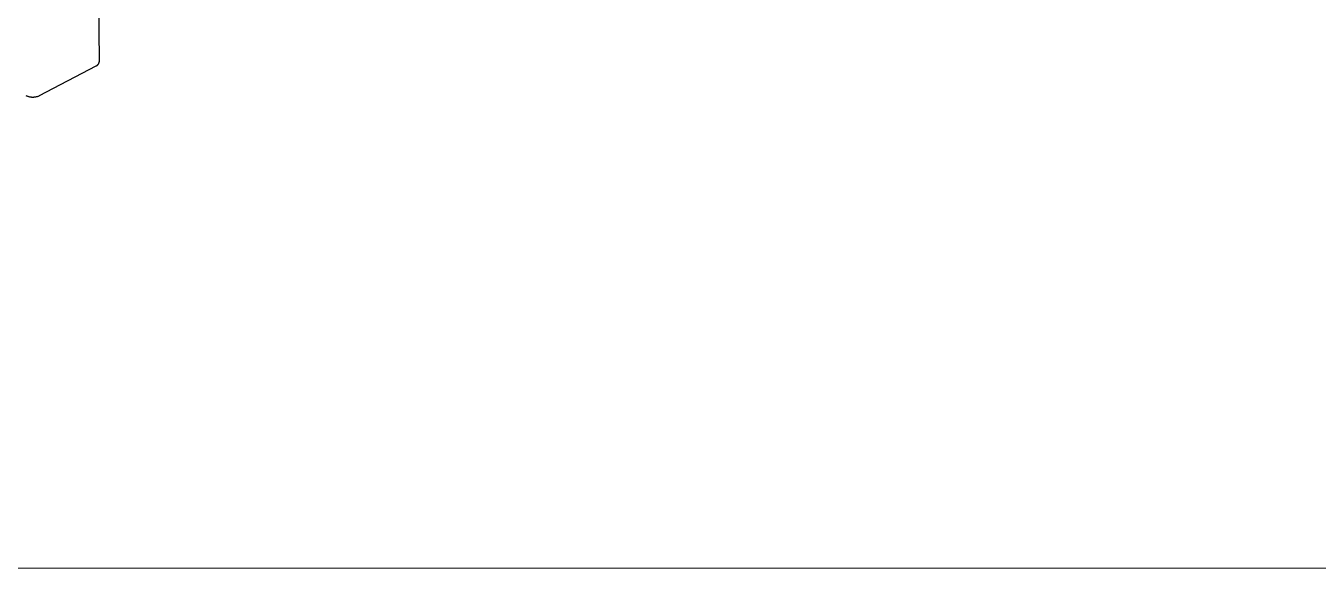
# Model space of a CAD drawing. Header units: millimetres. Extents: x -987 to 2591, y -102 to 2398.
# Drawn here: x -3.9 to 362.5, y -101.8 to 51.9 of the extents above; entities that cross this region are included whole.
import ezdxf

# ---------------------------------------------------------------- set-up
doc = ezdxf.new("R2010")
doc.units = ezdxf.units.MM
doc.header["$MEASUREMENT"] = 0
doc.layers.add('Domyślny', color=7, linetype='Continuous', true_color=0x000000)
doc.layers.add('Utwórz2D linie widoczne', color=7, linetype='Continuous', true_color=0x000000)

msp = doc.modelspace()

# ---------------------------------------------------------------- linework, layer by layer
at = {"layer": 'Domyślny', "color": 18, "lineweight": 15, "true_color": 0x000000}
msp.add_line((2587.3, -101.8), (-987.03, -101.8), dxfattribs=at)
at = {"layer": 'Utwórz2D linie widoczne'}
for p, q in [((12.95, 540.34), (16.9, 41.66)), ((0, 32.15), (16.04, 40.55)), ((16.04, 40.55), (16.08, 40.57)), ((16.08, 40.57), (16.13, 40.59)), ((16.13, 40.59), (16.17, 40.61)), ((16.17, 40.61), (16.21, 40.63)), ((16.21, 40.63), (16.25, 40.65)), ((16.25, 40.65), (16.29, 40.68)), ((16.29, 40.68), (16.33, 40.7)), ((16.33, 40.7), (16.36, 40.73)), ((16.36, 40.73), (16.4, 40.76)), ((16.4, 40.76), (16.44, 40.79)), ((16.44, 40.79), (16.47, 40.82)), ((16.47, 40.82), (16.5, 40.85)), ((16.5, 40.85), (16.54, 40.88)), ((16.54, 40.88), (16.57, 40.92)), ((16.57, 40.92), (16.6, 40.95)), ((16.6, 40.95), (16.63, 40.99)), ((16.63, 40.99), (16.65, 41.02)), ((16.65, 41.02), (16.68, 41.06)), ((16.68, 41.06), (16.71, 41.1)), ((16.71, 41.1), (16.73, 41.14)), ((16.73, 41.14), (16.75, 41.18)), ((16.75, 41.18), (16.77, 41.22)), ((16.77, 41.22), (16.79, 41.26)), ((16.79, 41.26), (16.81, 41.3)), ((16.81, 41.3), (16.83, 41.35)), ((16.83, 41.35), (16.84, 41.39)), ((16.84, 41.39), (16.86, 41.43)), ((16.86, 41.43), (16.87, 41.48)), ((16.87, 41.48), (16.88, 41.52)), ((16.88, 41.52), (16.89, 41.57)), ((16.89, 41.57), (16.9, 41.61)), ((16.9, 41.61), (16.9, 41.66)), ((-3.88, 32.18), (-3.74, 32.11)), ((-3.74, 32.11), (-3.6, 32.05)), ((-3.6, 32.05), (-3.46, 32)), ((-3.46, 32), (-3.31, 31.95)), ((-3.31, 31.95), (-3.16, 31.9)), ((-3.16, 31.9), (-3.02, 31.86)), ((-3.02, 31.86), (-2.86, 31.82)), ((-2.86, 31.82), (-2.71, 31.79)), ((-2.71, 31.79), (-2.56, 31.77)), ((-2.56, 31.77), (-2.41, 31.75)), ((-2.41, 31.75), (-2.25, 31.73)), ((-2.25, 31.73), (-2.1, 31.72)), ((-2.1, 31.72), (-1.95, 31.72)), ((-1.95, 31.72), (-1.79, 31.72)), ((-1.79, 31.72), (-1.64, 31.73)), ((-1.64, 31.73), (-1.48, 31.74)), ((-1.48, 31.74), (-1.33, 31.76)), ((-1.33, 31.76), (-1.18, 31.78)), ((-1.18, 31.78), (-1.02, 31.81)), ((-1.02, 31.81), (-0.87, 31.84)), ((-0.87, 31.84), (-0.72, 31.88)), ((-0.72, 31.88), (-0.58, 31.92)), ((-0.58, 31.92), (-0.43, 31.97)), ((-0.43, 31.97), (-0.28, 32.02)), ((-0.28, 32.02), (-0.14, 32.08)), ((-0.14, 32.08), (0, 32.15))]:
    msp.add_line(p, q, dxfattribs=at)

doc.saveas('drawing.dxf')
